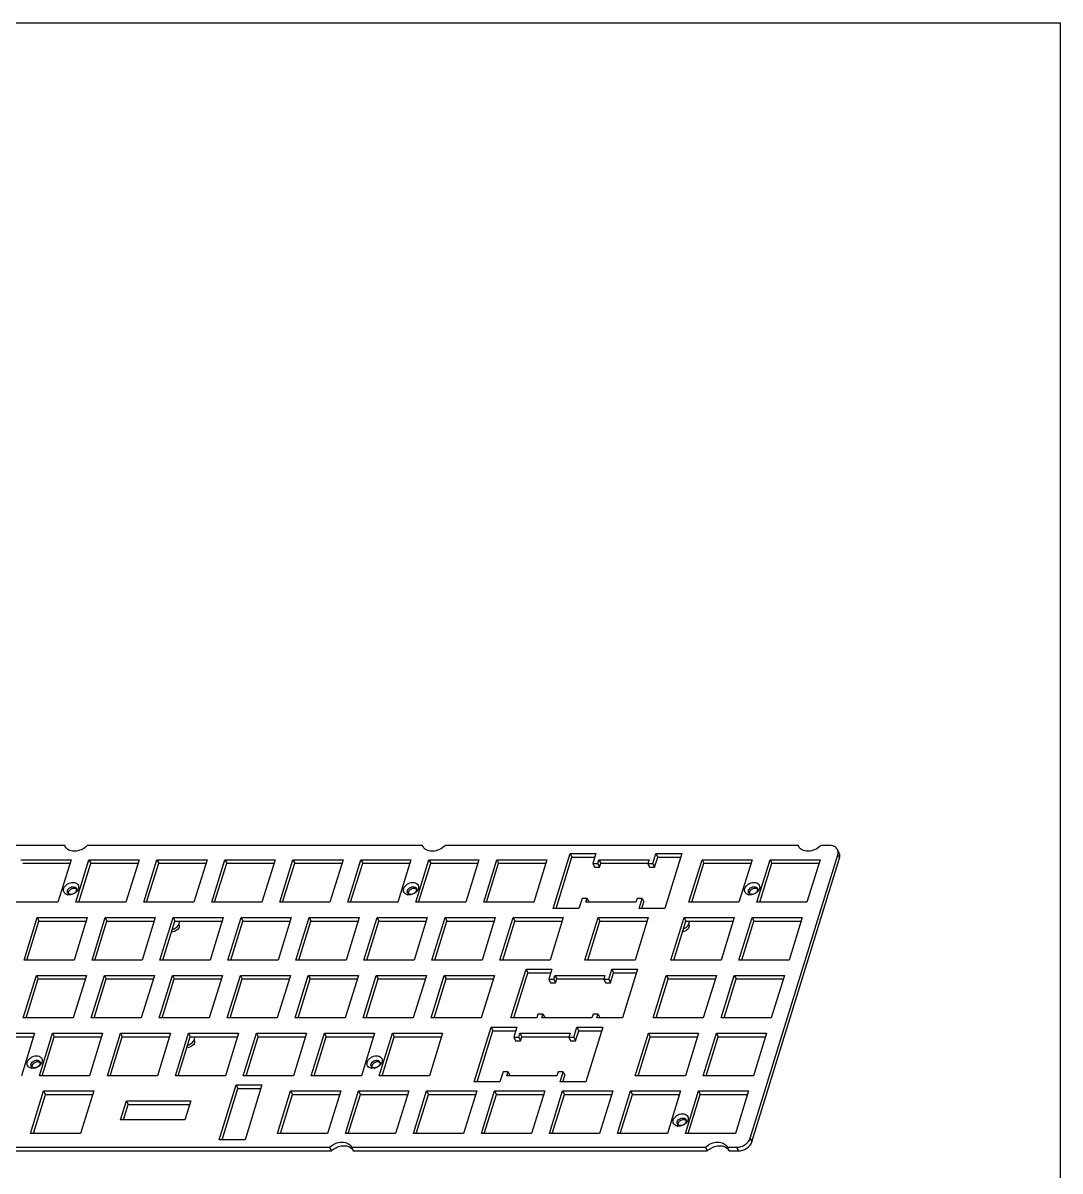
# Model space of a CAD drawing. Header units: millimetres. Extents: x 2809 to 3750, y -140 to 378.
# Drawn here: x 3483 to 3750, y 82.6 to 378.1 of the extents above; entities that cross this region are included whole.
import ezdxf

# ---------------------------------------------------------------- set-up
doc = ezdxf.new("R2010")
doc.units = ezdxf.units.MM
doc.header["$LTSCALE"] = 30.734
doc.layers.get('0').update_dxf_attribs({"linetype": 'CONTINUOUS'})

msp = doc.modelspace()

# ---------------------------------------------------------------- linework, layer by layer
at = {"color": 7, "linetype": 'Continuous'}
for p, q in [((3493.777, 166.347), (3402.861, 166.347)), ((3493.868, 166.133), (3493.777, 166.347)), ((3585.884, 166.347), (3499.573, 166.347)), ((3585.975, 166.133), (3585.884, 166.347)), ((3682.595, 166.347), (3591.679, 166.347)), ((3682.686, 166.133), (3682.595, 166.347)), ((3690.71, 166.347), (3688.39, 166.347)), ((3482.503, 162.705), (3495.398, 162.705)), ((3495.398, 162.705), (3492.009, 151.738)), ((3496.614, 151.738), (3500.003, 162.705)), ((3500.003, 162.705), (3500.46, 161.772)), ((3500.003, 162.705), (3512.898, 162.705)), ((3512.898, 162.705), (3509.509, 151.738)), ((3514.114, 151.738), (3517.503, 162.705)), ((3517.503, 162.705), (3517.961, 161.772)), ((3517.503, 162.705), (3530.398, 162.705)), ((3530.398, 162.705), (3527.009, 151.738)), ((3531.614, 151.738), (3535.003, 162.705)), ((3535.003, 162.705), (3535.461, 161.772)), ((3535.003, 162.705), (3547.898, 162.705)), ((3547.898, 162.705), (3544.509, 151.738)), ((3549.114, 151.738), (3552.503, 162.705)), ((3552.503, 162.705), (3565.398, 162.705)), ((3552.503, 162.705), (3552.961, 161.772)), ((3565.398, 162.705), (3562.009, 151.738)), ((3566.615, 151.738), (3570.004, 162.705)), ((3570.004, 162.705), (3582.898, 162.705)), ((3570.004, 162.705), (3570.461, 161.772)), ((3582.898, 162.705), (3579.509, 151.738)), ((3584.115, 151.738), (3587.504, 162.705)), ((3587.504, 162.705), (3600.399, 162.705)), ((3587.504, 162.705), (3587.961, 161.772)), ((3600.399, 162.705), (3597.01, 151.738)), ((3601.615, 151.738), (3605.004, 162.705)), ((3605.004, 162.705), (3617.899, 162.705)), ((3605.004, 162.705), (3605.461, 161.772)), ((3617.899, 162.705), (3614.51, 151.738)), ((3619.483, 150.171), (3623.84, 164.271)), ((3620.229, 150.171), (3624.298, 163.339)), ((3623.84, 164.271), (3630.472, 164.271)), ((3623.84, 164.271), (3624.298, 163.339)), ((3624.298, 163.339), (3630.184, 163.339)), ((3630.472, 164.271), (3629.673, 161.686)), ((3630.962, 161.686), (3631.277, 162.705)), ((3631.277, 162.705), (3644.172, 162.705)), ((3631.277, 162.705), (3631.735, 161.772)), ((3644.172, 162.705), (3643.857, 161.686)), ((3645.147, 161.686), (3645.946, 164.271)), ((3645.604, 160.754), (3646.403, 163.339)), ((3645.946, 164.271), (3652.577, 164.271)), ((3645.946, 164.271), (3646.403, 163.339)), ((3646.403, 163.339), (3652.289, 163.339)), ((3652.577, 164.271), (3648.22, 150.171)), ((3654.419, 151.738), (3657.808, 162.705)), ((3657.808, 162.705), (3670.703, 162.705)), ((3657.808, 162.705), (3658.266, 161.772)), ((3670.703, 162.705), (3667.314, 151.738)), ((3670.199, 91.03), (3692.747, 163.997)), ((3670.657, 90.098), (3693.205, 163.065)), ((3671.919, 151.738), (3675.308, 162.705)), ((3675.308, 162.705), (3688.203, 162.705)), ((3675.308, 162.705), (3675.766, 161.772)), ((3688.203, 162.705), (3684.814, 151.738)), ((3693.135, 164.386), (3692.677, 165.319)), ((3692.747, 163.997), (3693.205, 163.065)), ((3482.96, 161.772), (3495.109, 161.772)), ((3497.36, 151.738), (3500.46, 161.772)), ((3500.46, 161.772), (3512.61, 161.772)), ((3514.86, 151.738), (3517.961, 161.772)), ((3517.961, 161.772), (3530.11, 161.772)), ((3532.36, 151.738), (3535.461, 161.772)), ((3535.461, 161.772), (3547.61, 161.772)), ((3549.86, 151.738), (3552.961, 161.772)), ((3552.961, 161.772), (3565.11, 161.772)), ((3567.36, 151.738), (3570.461, 161.772)), ((3570.461, 161.772), (3582.61, 161.772)), ((3584.86, 151.738), (3587.961, 161.772)), ((3587.961, 161.772), (3600.11, 161.772)), ((3602.361, 151.738), (3605.461, 161.772)), ((3605.461, 161.772), (3617.611, 161.772)), ((3629.673, 161.686), (3630.962, 161.686)), ((3629.673, 161.686), (3630.13, 160.754)), ((3630.13, 160.754), (3631.42, 160.754)), ((3630.962, 161.686), (3631.42, 160.754)), ((3631.42, 160.754), (3631.735, 161.772)), ((3631.735, 161.772), (3643.857, 161.772)), ((3643.857, 161.686), (3645.147, 161.686)), ((3643.857, 161.686), (3644.315, 160.754)), ((3644.315, 160.754), (3645.604, 160.754)), ((3645.147, 161.686), (3645.604, 160.754)), ((3655.165, 151.738), (3658.266, 161.772)), ((3658.266, 161.772), (3670.415, 161.772)), ((3672.665, 151.738), (3675.766, 161.772)), ((3675.766, 161.772), (3687.915, 161.772)), ((3492.009, 151.738), (3479.114, 151.738)), ((3509.509, 151.738), (3496.614, 151.738)), ((3527.009, 151.738), (3514.114, 151.738)), ((3544.509, 151.738), (3531.614, 151.738)), ((3562.009, 151.738), (3549.114, 151.738)), ((3579.509, 151.738), (3566.615, 151.738)), ((3597.01, 151.738), (3584.115, 151.738)), ((3614.51, 151.738), (3601.615, 151.738)), ((3626.913, 152.756), (3626.115, 150.171)), ((3628.203, 152.756), (3626.913, 152.756)), ((3627.888, 151.738), (3628.203, 152.756)), ((3640.783, 151.738), (3627.888, 151.738)), ((3628.203, 152.756), (3628.66, 151.824)), ((3628.634, 151.738), (3628.66, 151.824)), ((3641.098, 152.756), (3640.783, 151.738)), ((3642.387, 152.756), (3641.098, 152.756)), ((3641.588, 150.171), (3642.387, 152.756)), ((3642.334, 150.171), (3642.845, 151.824)), ((3642.387, 152.756), (3642.845, 151.824)), ((3667.314, 151.738), (3654.419, 151.738)), ((3684.814, 151.738), (3671.919, 151.738)), ((3483.292, 136.855), (3486.681, 147.821)), ((3486.681, 147.821), (3487.139, 146.889)), ((3486.681, 147.821), (3499.576, 147.821)), ((3499.576, 147.821), (3496.187, 136.855)), ((3500.792, 136.855), (3504.181, 147.821)), ((3504.181, 147.821), (3504.639, 146.889)), ((3504.181, 147.821), (3517.076, 147.821)), ((3517.076, 147.821), (3513.687, 136.855)), ((3518.293, 136.855), (3521.681, 147.821)), ((3521.681, 147.821), (3522.139, 146.889)), ((3521.681, 147.821), (3534.576, 147.821)), ((3534.576, 147.821), (3531.187, 136.855)), ((3535.793, 136.855), (3539.182, 147.821)), ((3539.182, 147.821), (3552.077, 147.821)), ((3539.182, 147.821), (3539.639, 146.889)), ((3552.077, 147.821), (3548.688, 136.855)), ((3553.293, 136.855), (3556.682, 147.821)), ((3556.682, 147.821), (3569.577, 147.821)), ((3556.682, 147.821), (3557.139, 146.889)), ((3569.577, 147.821), (3566.188, 136.855)), ((3570.793, 136.855), (3574.182, 147.821)), ((3574.182, 147.821), (3587.077, 147.821)), ((3574.182, 147.821), (3574.64, 146.889)), ((3587.077, 147.821), (3583.688, 136.855)), ((3588.293, 136.855), (3591.682, 147.821)), ((3591.682, 147.821), (3604.577, 147.821)), ((3591.682, 147.821), (3592.14, 146.889)), ((3604.577, 147.821), (3601.188, 136.855)), ((3605.793, 136.855), (3609.182, 147.821)), ((3609.182, 147.821), (3622.077, 147.821)), ((3609.182, 147.821), (3609.64, 146.889)), ((3622.077, 147.821), (3618.688, 136.855)), ((3626.115, 150.171), (3619.483, 150.171)), ((3627.682, 136.855), (3631.071, 147.821)), ((3631.071, 147.821), (3643.966, 147.821)), ((3631.071, 147.821), (3631.529, 146.889)), ((3643.966, 147.821), (3640.577, 136.855)), ((3648.22, 150.171), (3641.588, 150.171)), ((3649.82, 136.855), (3653.209, 147.821)), ((3653.209, 147.821), (3666.104, 147.821)), ((3653.209, 147.821), (3653.667, 146.889)), ((3666.104, 147.821), (3662.715, 136.855)), ((3667.32, 136.855), (3670.709, 147.821)), ((3670.709, 147.821), (3683.604, 147.821)), ((3670.709, 147.821), (3671.167, 146.889)), ((3683.604, 147.821), (3680.215, 136.855)), ((3484.038, 136.855), (3487.139, 146.889)), ((3487.139, 146.889), (3499.288, 146.889)), ((3501.538, 136.855), (3504.639, 146.889)), ((3504.639, 146.889), (3516.788, 146.889)), ((3519.038, 136.855), (3522.139, 146.889)), ((3522.139, 146.889), (3534.288, 146.889)), ((3523.14, 146.114), (3523.192, 146.008)), ((3536.538, 136.855), (3539.639, 146.889)), ((3539.639, 146.889), (3551.788, 146.889)), ((3554.039, 136.855), (3557.139, 146.889)), ((3557.139, 146.889), (3569.289, 146.889)), ((3571.539, 136.855), (3574.64, 146.889)), ((3574.64, 146.889), (3586.789, 146.889)), ((3589.039, 136.855), (3592.14, 146.889)), ((3592.14, 146.889), (3604.289, 146.889)), ((3606.539, 136.855), (3609.64, 146.889)), ((3609.64, 146.889), (3621.789, 146.889)), ((3628.428, 136.855), (3631.529, 146.889)), ((3631.529, 146.889), (3643.678, 146.889)), ((3650.566, 136.855), (3653.667, 146.889)), ((3653.667, 146.889), (3665.816, 146.889)), ((3654.364, 146.114), (3654.416, 146.008)), ((3668.066, 136.855), (3671.167, 146.889)), ((3671.167, 146.889), (3683.316, 146.889)), ((3496.187, 136.855), (3483.292, 136.855)), ((3513.687, 136.855), (3500.792, 136.855)), ((3531.187, 136.855), (3518.293, 136.855)), ((3548.688, 136.855), (3535.793, 136.855)), ((3566.188, 136.855), (3553.293, 136.855)), ((3583.688, 136.855), (3570.793, 136.855)), ((3601.188, 136.855), (3588.293, 136.855)), ((3618.688, 136.855), (3605.793, 136.855)), ((3640.577, 136.855), (3627.682, 136.855)), ((3662.715, 136.855), (3649.82, 136.855)), ((3680.215, 136.855), (3667.32, 136.855)), ((3608.627, 121.972), (3612.5, 134.505)), ((3609.373, 121.972), (3612.958, 133.572)), ((3612.5, 134.505), (3619.132, 134.505)), ((3612.5, 134.505), (3612.958, 133.572)), ((3612.958, 133.572), (3618.844, 133.572)), ((3619.132, 134.505), (3618.333, 131.92)), ((3633.807, 131.92), (3634.606, 134.505)), ((3634.264, 130.988), (3635.063, 133.572)), ((3634.606, 134.505), (3641.237, 134.505)), ((3634.606, 134.505), (3635.063, 133.572)), ((3635.063, 133.572), (3640.949, 133.572)), ((3641.237, 134.505), (3637.364, 121.972)), ((3483.082, 121.972), (3486.471, 132.938)), ((3483.828, 121.972), (3486.928, 132.006)), ((3486.471, 132.938), (3486.928, 132.006)), ((3486.471, 132.938), (3499.366, 132.938)), ((3486.928, 132.006), (3499.077, 132.006)), ((3499.366, 132.938), (3495.977, 121.972)), ((3500.582, 121.972), (3503.971, 132.938)), ((3501.328, 121.972), (3504.428, 132.006)), ((3503.971, 132.938), (3504.428, 132.006)), ((3503.971, 132.938), (3516.866, 132.938)), ((3504.428, 132.006), (3516.578, 132.006)), ((3516.866, 132.938), (3513.477, 121.972)), ((3518.082, 121.972), (3521.471, 132.938)), ((3518.828, 121.972), (3521.929, 132.006)), ((3521.471, 132.938), (3521.929, 132.006)), ((3521.471, 132.938), (3534.366, 132.938)), ((3521.929, 132.006), (3534.078, 132.006)), ((3534.366, 132.938), (3530.977, 121.972)), ((3535.582, 121.972), (3538.971, 132.938)), ((3536.328, 121.972), (3539.429, 132.006)), ((3538.971, 132.938), (3551.866, 132.938)), ((3538.971, 132.938), (3539.429, 132.006)), ((3539.429, 132.006), (3551.578, 132.006)), ((3551.866, 132.938), (3548.477, 121.972)), ((3553.082, 121.972), (3556.471, 132.938)), ((3553.828, 121.972), (3556.929, 132.006)), ((3556.471, 132.938), (3569.366, 132.938)), ((3556.471, 132.938), (3556.929, 132.006)), ((3556.929, 132.006), (3569.078, 132.006)), ((3569.366, 132.938), (3565.977, 121.972)), ((3570.583, 121.972), (3573.972, 132.938)), ((3571.328, 121.972), (3574.429, 132.006)), ((3573.972, 132.938), (3586.866, 132.938)), ((3573.972, 132.938), (3574.429, 132.006)), ((3574.429, 132.006), (3586.578, 132.006)), ((3586.866, 132.938), (3583.477, 121.972)), ((3588.083, 121.972), (3591.472, 132.938)), ((3588.828, 121.972), (3591.929, 132.006)), ((3591.472, 132.938), (3604.367, 132.938)), ((3591.472, 132.938), (3591.929, 132.006)), ((3591.929, 132.006), (3604.078, 132.006)), ((3604.367, 132.938), (3600.978, 121.972)), ((3618.333, 131.92), (3619.622, 131.92)), ((3618.333, 131.92), (3618.791, 130.988)), ((3618.791, 130.988), (3620.08, 130.988)), ((3619.622, 131.92), (3619.937, 132.938)), ((3619.622, 131.92), (3620.08, 130.988)), ((3619.937, 132.938), (3632.832, 132.938)), ((3619.937, 132.938), (3620.395, 132.006)), ((3620.08, 130.988), (3620.395, 132.006)), ((3620.395, 132.006), (3632.517, 132.006)), ((3632.832, 132.938), (3632.517, 131.92)), ((3632.517, 131.92), (3633.807, 131.92)), ((3632.517, 131.92), (3632.975, 130.988)), ((3632.975, 130.988), (3634.264, 130.988)), ((3633.807, 131.92), (3634.264, 130.988)), ((3645.221, 121.972), (3648.61, 132.938)), ((3645.967, 121.972), (3649.067, 132.006)), ((3648.61, 132.938), (3661.505, 132.938)), ((3648.61, 132.938), (3649.067, 132.006)), ((3649.067, 132.006), (3661.216, 132.006)), ((3661.505, 132.938), (3658.116, 121.972)), ((3662.721, 121.972), (3666.11, 132.938)), ((3663.467, 121.972), (3666.567, 132.006)), ((3666.11, 132.938), (3679.005, 132.938)), ((3666.11, 132.938), (3666.567, 132.006)), ((3666.567, 132.006), (3678.717, 132.006)), ((3679.005, 132.938), (3675.616, 121.972)), ((3495.977, 121.972), (3483.082, 121.972)), ((3513.477, 121.972), (3500.582, 121.972)), ((3530.977, 121.972), (3518.082, 121.972)), ((3548.477, 121.972), (3535.582, 121.972)), ((3565.977, 121.972), (3553.082, 121.972)), ((3583.477, 121.972), (3570.583, 121.972)), ((3600.978, 121.972), (3588.083, 121.972)), ((3615.259, 121.972), (3608.627, 121.972)), ((3615.573, 122.99), (3615.259, 121.972)), ((3616.863, 122.99), (3615.573, 122.99)), ((3616.548, 121.972), (3616.863, 122.99)), ((3629.443, 121.972), (3616.548, 121.972)), ((3616.863, 122.99), (3617.32, 122.058)), ((3617.294, 121.972), (3617.32, 122.058)), ((3629.758, 122.99), (3629.443, 121.972)), ((3631.047, 122.99), (3629.758, 122.99)), ((3630.733, 121.972), (3631.047, 122.99)), ((3637.364, 121.972), (3630.733, 121.972)), ((3631.047, 122.99), (3631.505, 122.058)), ((3631.478, 121.972), (3631.505, 122.058)), ((3658.116, 121.972), (3645.221, 121.972)), ((3675.616, 121.972), (3662.721, 121.972)), ((3599.15, 105.522), (3603.507, 119.622)), ((3599.896, 105.522), (3603.965, 118.689)), ((3603.507, 119.622), (3610.139, 119.622)), ((3603.507, 119.622), (3603.965, 118.689)), ((3603.965, 118.689), (3609.851, 118.689)), ((3610.139, 119.622), (3609.34, 117.037)), ((3624.814, 117.037), (3625.613, 119.622)), ((3625.272, 116.104), (3626.07, 118.689)), ((3625.613, 119.622), (3632.245, 119.622)), ((3625.613, 119.622), (3626.07, 118.689)), ((3626.07, 118.689), (3631.956, 118.689)), ((3632.245, 119.622), (3627.887, 105.522)), ((3473.131, 118.055), (3486.025, 118.055)), ((3473.588, 117.123), (3485.737, 117.123)), ((3486.025, 118.055), (3482.637, 107.088)), ((3487.242, 107.088), (3490.631, 118.055)), ((3487.988, 107.088), (3491.088, 117.123)), ((3490.631, 118.055), (3491.088, 117.123)), ((3490.631, 118.055), (3503.526, 118.055)), ((3491.088, 117.123), (3503.238, 117.123)), ((3503.526, 118.055), (3500.137, 107.088)), ((3504.742, 107.088), (3508.131, 118.055)), ((3505.488, 107.088), (3508.589, 117.123)), ((3508.131, 118.055), (3508.589, 117.123)), ((3508.131, 118.055), (3521.026, 118.055)), ((3508.589, 117.123), (3520.738, 117.123)), ((3521.026, 118.055), (3517.637, 107.088)), ((3522.242, 107.088), (3525.631, 118.055)), ((3522.988, 107.088), (3526.089, 117.123)), ((3525.631, 118.055), (3538.526, 118.055)), ((3525.631, 118.055), (3526.089, 117.123)), ((3526.089, 117.123), (3538.238, 117.123)), ((3527.081, 116.348), (3527.133, 116.242)), ((3538.526, 118.055), (3535.137, 107.088)), ((3539.742, 107.088), (3543.131, 118.055)), ((3540.488, 107.088), (3543.589, 117.123)), ((3543.131, 118.055), (3556.026, 118.055)), ((3543.131, 118.055), (3543.589, 117.123)), ((3543.589, 117.123), (3555.738, 117.123)), ((3556.026, 118.055), (3552.637, 107.088)), ((3557.243, 107.088), (3560.631, 118.055)), ((3557.988, 107.088), (3561.089, 117.123)), ((3560.631, 118.055), (3573.526, 118.055)), ((3560.631, 118.055), (3561.089, 117.123)), ((3561.089, 117.123), (3573.238, 117.123)), ((3573.526, 118.055), (3570.137, 107.088)), ((3574.743, 107.088), (3578.132, 118.055)), ((3575.488, 107.088), (3578.589, 117.123)), ((3578.132, 118.055), (3591.026, 118.055)), ((3578.132, 118.055), (3578.589, 117.123)), ((3578.589, 117.123), (3590.738, 117.123)), ((3591.026, 118.055), (3587.638, 107.088)), ((3609.34, 117.037), (3610.63, 117.037)), ((3609.34, 117.037), (3609.798, 116.104)), ((3609.798, 116.104), (3611.087, 116.104)), ((3610.63, 117.037), (3610.944, 118.055)), ((3610.63, 117.037), (3611.087, 116.104)), ((3610.944, 118.055), (3623.839, 118.055)), ((3610.944, 118.055), (3611.402, 117.123)), ((3611.087, 116.104), (3611.402, 117.123)), ((3611.402, 117.123), (3623.525, 117.123)), ((3623.839, 118.055), (3623.525, 117.037)), ((3623.525, 117.037), (3624.814, 117.037)), ((3623.525, 117.037), (3623.982, 116.104)), ((3623.982, 116.104), (3625.272, 116.104)), ((3624.814, 117.037), (3625.272, 116.104)), ((3640.622, 107.088), (3644.01, 118.055)), ((3641.367, 107.088), (3644.468, 117.123)), ((3644.01, 118.055), (3656.905, 118.055)), ((3644.01, 118.055), (3644.468, 117.123)), ((3644.468, 117.123), (3656.617, 117.123)), ((3656.905, 118.055), (3653.516, 107.088)), ((3658.122, 107.088), (3661.511, 118.055)), ((3658.867, 107.088), (3661.968, 117.123)), ((3661.511, 118.055), (3674.405, 118.055)), ((3661.511, 118.055), (3661.968, 117.123)), ((3661.968, 117.123), (3674.117, 117.123)), ((3674.405, 118.055), (3671.017, 107.088)), ((3500.137, 107.088), (3487.242, 107.088)), ((3517.637, 107.088), (3504.742, 107.088)), ((3535.137, 107.088), (3522.242, 107.088)), ((3552.637, 107.088), (3539.742, 107.088)), ((3570.137, 107.088), (3557.243, 107.088)), ((3587.638, 107.088), (3574.743, 107.088)), ((3606.581, 108.107), (3605.782, 105.522)), ((3607.87, 108.107), (3606.581, 108.107)), ((3607.555, 107.088), (3607.87, 108.107)), ((3620.45, 107.088), (3607.555, 107.088)), ((3607.87, 108.107), (3608.328, 107.174)), ((3608.301, 107.088), (3608.328, 107.174)), ((3620.765, 108.107), (3620.45, 107.088)), ((3622.054, 108.107), (3620.765, 108.107)), ((3621.256, 105.522), (3622.054, 108.107)), ((3622.001, 105.522), (3622.512, 107.174)), ((3622.054, 108.107), (3622.512, 107.174)), ((3653.516, 107.088), (3640.622, 107.088)), ((3671.017, 107.088), (3658.122, 107.088)), ((3533.554, 90.639), (3537.911, 104.738)), ((3534.299, 90.639), (3538.368, 103.806)), ((3537.911, 104.738), (3544.543, 104.738)), ((3537.911, 104.738), (3538.368, 103.806)), ((3538.368, 103.806), (3544.254, 103.806)), ((3544.543, 104.738), (3540.185, 90.639)), ((3605.782, 105.522), (3599.15, 105.522)), ((3627.887, 105.522), (3621.256, 105.522)), ((3484.945, 92.205), (3488.334, 103.172)), ((3485.691, 92.205), (3488.792, 102.239)), ((3488.334, 103.172), (3488.792, 102.239)), ((3488.334, 103.172), (3501.229, 103.172)), ((3488.792, 102.239), (3500.941, 102.239)), ((3501.229, 103.172), (3497.84, 92.205)), ((3508.14, 95.73), (3509.653, 100.626)), ((3509.653, 100.626), (3526.232, 100.626)), ((3509.653, 100.626), (3510.111, 99.694)), ((3526.232, 100.626), (3524.719, 95.73)), ((3548.522, 92.205), (3551.91, 103.172)), ((3549.267, 92.205), (3552.368, 102.239)), ((3551.91, 103.172), (3564.805, 103.172)), ((3551.91, 103.172), (3552.368, 102.239)), ((3552.368, 102.239), (3564.517, 102.239)), ((3564.805, 103.172), (3561.416, 92.205)), ((3566.022, 92.205), (3569.411, 103.172)), ((3566.767, 92.205), (3569.868, 102.239)), ((3569.411, 103.172), (3582.305, 103.172)), ((3569.411, 103.172), (3569.868, 102.239)), ((3569.868, 102.239), (3582.017, 102.239)), ((3582.305, 103.172), (3578.917, 92.205)), ((3583.522, 92.205), (3586.911, 103.172)), ((3584.268, 92.205), (3587.368, 102.239)), ((3586.911, 103.172), (3599.806, 103.172)), ((3586.911, 103.172), (3587.368, 102.239)), ((3587.368, 102.239), (3599.517, 102.239)), ((3599.806, 103.172), (3596.417, 92.205)), ((3601.022, 92.205), (3604.411, 103.172)), ((3601.768, 92.205), (3604.868, 102.239)), ((3604.411, 103.172), (3617.306, 103.172)), ((3604.411, 103.172), (3604.868, 102.239)), ((3604.868, 102.239), (3617.018, 102.239)), ((3617.306, 103.172), (3613.917, 92.205)), ((3618.522, 92.205), (3621.911, 103.172)), ((3619.268, 92.205), (3622.369, 102.239)), ((3621.911, 103.172), (3634.806, 103.172)), ((3621.911, 103.172), (3622.369, 102.239)), ((3622.369, 102.239), (3634.518, 102.239)), ((3634.806, 103.172), (3631.417, 92.205)), ((3636.022, 92.205), (3639.411, 103.172)), ((3636.768, 92.205), (3639.869, 102.239)), ((3639.411, 103.172), (3652.306, 103.172)), ((3639.411, 103.172), (3639.869, 102.239)), ((3639.869, 102.239), (3652.018, 102.239)), ((3652.306, 103.172), (3648.917, 92.205)), ((3653.522, 92.205), (3656.911, 103.172)), ((3654.268, 92.205), (3657.369, 102.239)), ((3656.911, 103.172), (3669.806, 103.172)), ((3656.911, 103.172), (3657.369, 102.239)), ((3657.369, 102.239), (3669.518, 102.239)), ((3669.806, 103.172), (3666.417, 92.205)), ((3508.886, 95.73), (3510.111, 99.694)), ((3510.111, 99.694), (3525.944, 99.694)), ((3524.719, 95.73), (3508.14, 95.73)), ((3497.84, 92.205), (3484.945, 92.205)), ((3561.416, 92.205), (3548.522, 92.205)), ((3578.917, 92.205), (3566.022, 92.205)), ((3596.417, 92.205), (3583.522, 92.205)), ((3613.917, 92.205), (3601.022, 92.205)), ((3631.417, 92.205), (3618.522, 92.205)), ((3648.917, 92.205), (3636.022, 92.205)), ((3666.417, 92.205), (3653.522, 92.205)), ((3475.491, 88.68), (3561.964, 88.68)), ((3540.185, 90.639), (3533.554, 90.639)), ((3561.964, 88.68), (3562.422, 87.748)), ((3567.551, 88.777), (3567.597, 88.68)), ((3567.597, 88.68), (3658.675, 88.68)), ((3567.597, 88.68), (3568.054, 87.748)), ((3658.675, 88.68), (3659.133, 87.748)), ((3664.262, 88.777), (3664.308, 88.68)), ((3664.308, 88.68), (3666.71, 88.68)), ((3664.308, 88.68), (3664.766, 87.748)), ((3666.71, 88.68), (3667.167, 87.748)), ((3670.199, 91.03), (3670.657, 90.098)), ((3475.948, 87.748), (3562.422, 87.748)), ((3568.054, 87.748), (3659.133, 87.748)), ((3664.766, 87.748), (3667.167, 87.748))]:
    msp.add_line(p, q, dxfattribs=at)
msp.add_lwpolyline([(2808.724, 378.081), (3749.955, 378.081), (3749.955, -139.769), (2808.724, -139.769)], close=True)
for centre, radius, start, end in [((3495.556, 166.963), 1.882, 206.1996, 208.34019), ((3495.679, 167.062), 2.041, 226.69833, 227.88745), ((3587.662, 166.963), 1.882, 206.1996, 208.34019), ((3587.785, 167.062), 2.041, 226.69833, 227.88745), ((3684.374, 166.963), 1.882, 206.1996, 208.34019), ((3684.496, 167.062), 2.041, 226.69833, 227.88745), ((3494.871, 155.507), 1.848, 258.04191, 261.08229), ((3495.117, 154.508), 0.663, 206.2151, 220.94381), ((3495.143, 154.53), 0.697, 220.96985, 227.43809), ((3495.947, 155.029), 0.889, 342.76359, 351.40766), ((3495.232, 156.02), 2.203, 320.87152, 323.6182), ((3582.371, 155.507), 1.848, 258.04191, 261.08229), ((3582.618, 154.508), 0.663, 206.2151, 220.94381), ((3582.643, 154.53), 0.697, 220.96985, 227.43809), ((3583.448, 155.029), 0.889, 342.76359, 351.40766), ((3582.733, 156.02), 2.203, 320.87152, 323.6182), ((3670.176, 155.507), 1.848, 258.04191, 261.08229), ((3670.423, 154.508), 0.663, 206.2151, 220.94381), ((3670.448, 154.53), 0.697, 220.96985, 227.43809), ((3671.252, 155.029), 0.889, 342.76359, 351.40766), ((3670.537, 156.02), 2.203, 320.87152, 323.6182), ((3522.488, 145.663), 0.784, 14.35818, 26.14059), ((3653.712, 145.663), 0.784, 14.35818, 26.14059), ((3526.429, 115.897), 0.784, 14.35818, 26.14059), ((3485.745, 109.858), 0.663, 206.2151, 220.94381), ((3485.77, 109.881), 0.697, 220.96985, 227.43809), ((3486.575, 110.38), 0.889, 342.76359, 351.40766), ((3485.86, 111.371), 2.203, 320.87152, 323.6182), ((3573.246, 109.858), 0.663, 206.2151, 220.94381), ((3573.271, 109.881), 0.697, 220.96985, 227.43809), ((3574.076, 110.38), 0.889, 342.76359, 351.40766), ((3573.361, 111.371), 2.203, 320.87152, 323.6182), ((3485.499, 110.857), 1.848, 258.04191, 261.08229), ((3572.999, 110.857), 1.848, 258.04191, 261.08229), ((3652.026, 94.975), 0.663, 206.2151, 220.94381), ((3652.855, 95.496), 0.889, 342.76359, 351.40766), ((3652.14, 96.487), 2.203, 320.87152, 323.6182), ((3651.779, 95.974), 1.848, 258.04191, 261.08229), ((3652.051, 94.997), 0.697, 220.96985, 227.43809), ((3566.116, 86.822), 2.164, 52.54553, 53.96725), ((3662.828, 86.822), 2.164, 52.54553, 53.96725)]:
    msp.add_arc(centre, radius, start, end, dxfattribs=at)
for points, knots in [([(3494.279, 165.577), (3494.241, 165.613), (3494.095, 165.762), (3493.973, 165.933), (3493.899, 166.07)], [0, 0, 0, 0, 0.2536959, 1, 1, 1, 1]), ([(3499.573, 166.347), (3499.215, 165.976), (3498.362, 165.356), (3496.907, 164.872), (3495.468, 164.877), (3494.618, 165.27), (3494.31, 165.548)], [0, 0, 0, 0, 0.26762, 0.5366464, 0.7844034, 1, 1, 1, 1]), ([(3586.385, 165.577), (3586.347, 165.613), (3586.201, 165.762), (3586.079, 165.933), (3586.005, 166.07)], [0, 0, 0, 0, 0.2536959, 1, 1, 1, 1]), ([(3591.679, 166.347), (3591.322, 165.976), (3590.468, 165.356), (3589.013, 164.872), (3587.574, 164.877), (3586.724, 165.27), (3586.416, 165.548)], [0, 0, 0, 0, 0.26762, 0.5366464, 0.7844034, 1, 1, 1, 1]), ([(3683.096, 165.577), (3683.058, 165.613), (3682.912, 165.762), (3682.79, 165.933), (3682.717, 166.07)], [0, 0, 0, 0, 0.2536959, 1, 1, 1, 1]), ([(3688.39, 166.347), (3688.033, 165.976), (3687.18, 165.356), (3685.725, 164.872), (3684.286, 164.877), (3683.435, 165.27), (3683.128, 165.548)], [0, 0, 0, 0, 0.26762, 0.5366464, 0.7844034, 1, 1, 1, 1]), ([(3692.677, 165.319), (3692.6, 165.477), (3692.383, 165.776), (3691.918, 166.106), (3691.344, 166.305), (3690.926, 166.347), (3690.71, 166.347)], [0, 0, 0, 0, 0.2267487, 0.464918, 0.7224087, 1, 1, 1, 1]), ([(3692.833, 164.42), (3692.84, 164.499), (3692.851, 164.805), (3692.777, 165.115), (3692.677, 165.319)], [0, 0, 0, 0, 0.2592326, 1, 1, 1, 1]), ([(3692.747, 163.997), (3692.758, 164.032), (3692.797, 164.171), (3692.823, 164.313), (3692.833, 164.42)], [0, 0, 0, 0, 0.2549538, 1, 1, 1, 1]), ([(3693.205, 163.065), (3693.274, 163.287), (3693.342, 163.741), (3693.231, 164.192), (3693.135, 164.386)], [0, 0, 0, 0, 0.5169844, 1, 1, 1, 1]), ([(3493.512, 155.263), (3493.655, 155.725), (3494.204, 156.341), (3495.114, 156.778), (3495.871, 156.909), (3496.571, 156.801), (3497.12, 156.446), (3497.393, 155.874), (3497.349, 155.459), (3497.289, 155.263)], [0, 0, 0, 0, 0.2627492, 0.4075592, 0.5469758, 0.6729101, 0.7839529, 0.88842, 1, 1, 1, 1]), ([(3581.013, 155.263), (3581.156, 155.725), (3581.704, 156.341), (3582.615, 156.778), (3583.372, 156.909), (3584.071, 156.801), (3584.621, 156.446), (3584.894, 155.874), (3584.85, 155.459), (3584.79, 155.263)], [0, 0, 0, 0, 0.2627492, 0.4075592, 0.5469758, 0.6729101, 0.7839529, 0.88842, 1, 1, 1, 1]), ([(3668.818, 155.263), (3668.961, 155.725), (3669.509, 156.341), (3670.42, 156.778), (3671.176, 156.909), (3671.876, 156.801), (3672.426, 156.446), (3672.699, 155.874), (3672.655, 155.459), (3672.594, 155.263)], [0, 0, 0, 0, 0.2627492, 0.4075592, 0.5469758, 0.6729101, 0.7839529, 0.88842, 1, 1, 1, 1]), ([(3494.488, 153.699), (3494.306, 153.738), (3493.966, 153.866), (3493.58, 154.24), (3493.414, 154.743), (3493.46, 155.094), (3493.512, 155.263)], [0, 0, 0, 0, 0.2664437, 0.508658, 0.7457454, 1, 1, 1, 1]), ([(3494.465, 154.391), (3494.46, 154.421), (3494.446, 154.547), (3494.465, 154.675), (3494.493, 154.766)], [0, 0, 0, 0, 0.241473, 1, 1, 1, 1]), ([(3494.493, 154.766), (3494.603, 155.121), (3495.199, 155.694), (3496.02, 155.807), (3496.365, 155.67)], [0, 0, 0, 0, 0.5009116, 1, 1, 1, 1]), ([(3495.24, 153.682), (3495.184, 153.674), (3494.966, 153.65), (3494.745, 153.656), (3494.584, 153.682)], [0, 0, 0, 0, 0.2586074, 1, 1, 1, 1]), ([(3494.707, 154.331), (3494.699, 154.305), (3494.673, 154.205), (3494.664, 154.1), (3494.67, 154.023)], [0, 0, 0, 0, 0.2588531, 1, 1, 1, 1]), ([(3495.342, 153.787), (3495.277, 153.787), (3495.038, 153.803), (3494.799, 153.899), (3494.671, 154.017)], [0, 0, 0, 0, 0.2736567, 1, 1, 1, 1]), ([(3494.823, 154.581), (3494.81, 154.561), (3494.764, 154.481), (3494.727, 154.396), (3494.707, 154.331)], [0, 0, 0, 0, 0.2587573, 1, 1, 1, 1]), ([(3495.258, 155.023), (3495.213, 154.993), (3495.047, 154.869), (3494.904, 154.712), (3494.823, 154.581)], [0, 0, 0, 0, 0.2597791, 1, 1, 1, 1]), ([(3496.528, 154.231), (3496.434, 154.158), (3496.044, 153.896), (3495.588, 153.731), (3495.24, 153.682)], [0, 0, 0, 0, 0.2514788, 1, 1, 1, 1]), ([(3496.161, 155.31), (3496.084, 155.31), (3495.766, 155.283), (3495.458, 155.158), (3495.258, 155.023)], [0, 0, 0, 0, 0.2421146, 1, 1, 1, 1]), ([(3496.245, 154.073), (3496.177, 154.028), (3495.901, 153.87), (3495.579, 153.787), (3495.342, 153.787)], [0, 0, 0, 0, 0.2561673, 1, 1, 1, 1]), ([(3496.578, 155.235), (3496.547, 155.248), (3496.412, 155.293), (3496.269, 155.31), (3496.161, 155.31)], [0, 0, 0, 0, 0.2388888, 1, 1, 1, 1]), ([(3496.796, 154.766), (3496.776, 154.7), (3496.656, 154.425), (3496.435, 154.201), (3496.245, 154.073)], [0, 0, 0, 0, 0.2315461, 1, 1, 1, 1]), ([(3496.365, 155.67), (3496.452, 155.636), (3496.613, 155.543), (3496.728, 155.395), (3496.767, 155.316)], [0, 0, 0, 0, 0.5166811, 1, 1, 1, 1]), ([(3496.94, 154.63), (3496.911, 154.594), (3496.785, 154.449), (3496.642, 154.319), (3496.528, 154.231)], [0, 0, 0, 0, 0.2447232, 1, 1, 1, 1]), ([(3496.832, 155.079), (3496.814, 155.096), (3496.737, 155.159), (3496.648, 155.208), (3496.578, 155.235)], [0, 0, 0, 0, 0.2423068, 1, 1, 1, 1]), ([(3497.289, 155.263), (3497.274, 155.216), (3497.204, 155.021), (3497.098, 154.84), (3497.005, 154.714)], [0, 0, 0, 0, 0.2393164, 1, 1, 1, 1]), ([(3581.989, 153.699), (3581.807, 153.738), (3581.467, 153.866), (3581.081, 154.24), (3580.914, 154.743), (3580.961, 155.094), (3581.013, 155.263)], [0, 0, 0, 0, 0.2664437, 0.508658, 0.7457454, 1, 1, 1, 1]), ([(3581.966, 154.391), (3581.961, 154.421), (3581.947, 154.547), (3581.966, 154.675), (3581.994, 154.766)], [0, 0, 0, 0, 0.241473, 1, 1, 1, 1]), ([(3581.994, 154.766), (3582.104, 155.121), (3582.7, 155.694), (3583.521, 155.807), (3583.866, 155.67)], [0, 0, 0, 0, 0.5009116, 1, 1, 1, 1]), ([(3582.74, 153.682), (3582.684, 153.674), (3582.467, 153.65), (3582.245, 153.656), (3582.085, 153.682)], [0, 0, 0, 0, 0.2586074, 1, 1, 1, 1]), ([(3582.208, 154.331), (3582.2, 154.305), (3582.173, 154.205), (3582.165, 154.1), (3582.171, 154.023)], [0, 0, 0, 0, 0.2588531, 1, 1, 1, 1]), ([(3582.843, 153.787), (3582.777, 153.787), (3582.539, 153.803), (3582.3, 153.899), (3582.172, 154.017)], [0, 0, 0, 0, 0.2736567, 1, 1, 1, 1]), ([(3582.324, 154.581), (3582.311, 154.561), (3582.265, 154.481), (3582.228, 154.396), (3582.208, 154.331)], [0, 0, 0, 0, 0.2587573, 1, 1, 1, 1]), ([(3582.759, 155.023), (3582.714, 154.993), (3582.548, 154.869), (3582.405, 154.712), (3582.324, 154.581)], [0, 0, 0, 0, 0.2597791, 1, 1, 1, 1]), ([(3584.029, 154.231), (3583.935, 154.158), (3583.545, 153.896), (3583.088, 153.731), (3582.74, 153.682)], [0, 0, 0, 0, 0.2514788, 1, 1, 1, 1]), ([(3583.662, 155.31), (3583.584, 155.31), (3583.266, 155.283), (3582.959, 155.158), (3582.759, 155.023)], [0, 0, 0, 0, 0.2421146, 1, 1, 1, 1]), ([(3583.746, 154.073), (3583.678, 154.028), (3583.402, 153.87), (3583.08, 153.787), (3582.843, 153.787)], [0, 0, 0, 0, 0.2561673, 1, 1, 1, 1]), ([(3584.079, 155.235), (3584.048, 155.248), (3583.913, 155.293), (3583.77, 155.31), (3583.662, 155.31)], [0, 0, 0, 0, 0.2388888, 1, 1, 1, 1]), ([(3584.297, 154.766), (3584.276, 154.7), (3584.157, 154.425), (3583.936, 154.201), (3583.746, 154.073)], [0, 0, 0, 0, 0.2315461, 1, 1, 1, 1]), ([(3583.866, 155.67), (3583.953, 155.636), (3584.114, 155.543), (3584.229, 155.395), (3584.268, 155.316)], [0, 0, 0, 0, 0.5166811, 1, 1, 1, 1]), ([(3584.441, 154.63), (3584.412, 154.594), (3584.286, 154.449), (3584.143, 154.319), (3584.029, 154.231)], [0, 0, 0, 0, 0.2447232, 1, 1, 1, 1]), ([(3584.332, 155.079), (3584.315, 155.096), (3584.238, 155.159), (3584.149, 155.208), (3584.079, 155.235)], [0, 0, 0, 0, 0.2423068, 1, 1, 1, 1]), ([(3584.79, 155.263), (3584.775, 155.216), (3584.704, 155.021), (3584.599, 154.84), (3584.506, 154.714)], [0, 0, 0, 0, 0.2393164, 1, 1, 1, 1]), ([(3669.793, 153.699), (3669.612, 153.738), (3669.271, 153.866), (3668.886, 154.24), (3668.719, 154.743), (3668.766, 155.094), (3668.818, 155.263)], [0, 0, 0, 0, 0.2664437, 0.508658, 0.7457454, 1, 1, 1, 1]), ([(3669.771, 154.391), (3669.765, 154.421), (3669.752, 154.547), (3669.771, 154.675), (3669.799, 154.766)], [0, 0, 0, 0, 0.241473, 1, 1, 1, 1]), ([(3669.799, 154.766), (3669.909, 155.121), (3670.505, 155.694), (3671.326, 155.807), (3671.67, 155.67)], [0, 0, 0, 0, 0.5009116, 1, 1, 1, 1]), ([(3670.545, 153.682), (3670.489, 153.674), (3670.271, 153.65), (3670.05, 153.656), (3669.89, 153.682)], [0, 0, 0, 0, 0.2586074, 1, 1, 1, 1]), ([(3670.012, 154.331), (3670.004, 154.305), (3669.978, 154.205), (3669.97, 154.1), (3669.976, 154.023)], [0, 0, 0, 0, 0.2588531, 1, 1, 1, 1]), ([(3670.648, 153.787), (3670.582, 153.787), (3670.344, 153.803), (3670.105, 153.899), (3669.977, 154.017)], [0, 0, 0, 0, 0.2736567, 1, 1, 1, 1]), ([(3670.128, 154.581), (3670.116, 154.561), (3670.07, 154.481), (3670.033, 154.396), (3670.012, 154.331)], [0, 0, 0, 0, 0.2587573, 1, 1, 1, 1]), ([(3670.564, 155.023), (3670.519, 154.993), (3670.353, 154.869), (3670.209, 154.712), (3670.128, 154.581)], [0, 0, 0, 0, 0.2597791, 1, 1, 1, 1]), ([(3671.833, 154.231), (3671.74, 154.158), (3671.35, 153.896), (3670.893, 153.731), (3670.545, 153.682)], [0, 0, 0, 0, 0.2514788, 1, 1, 1, 1]), ([(3671.466, 155.31), (3671.389, 155.31), (3671.071, 155.283), (3670.764, 155.158), (3670.564, 155.023)], [0, 0, 0, 0, 0.2421146, 1, 1, 1, 1]), ([(3671.55, 154.073), (3671.483, 154.028), (3671.207, 153.87), (3670.884, 153.787), (3670.648, 153.787)], [0, 0, 0, 0, 0.2561673, 1, 1, 1, 1]), ([(3671.884, 155.235), (3671.852, 155.248), (3671.718, 155.293), (3671.574, 155.31), (3671.466, 155.31)], [0, 0, 0, 0, 0.2388888, 1, 1, 1, 1]), ([(3672.101, 154.766), (3672.081, 154.7), (3671.962, 154.425), (3671.74, 154.201), (3671.55, 154.073)], [0, 0, 0, 0, 0.2315461, 1, 1, 1, 1]), ([(3671.67, 155.67), (3671.758, 155.636), (3671.918, 155.543), (3672.034, 155.395), (3672.072, 155.316)], [0, 0, 0, 0, 0.5166811, 1, 1, 1, 1]), ([(3672.246, 154.63), (3672.216, 154.594), (3672.091, 154.449), (3671.948, 154.319), (3671.833, 154.231)], [0, 0, 0, 0, 0.2447232, 1, 1, 1, 1]), ([(3672.137, 155.079), (3672.119, 155.096), (3672.043, 155.159), (3671.954, 155.208), (3671.884, 155.235)], [0, 0, 0, 0, 0.2423068, 1, 1, 1, 1]), ([(3672.594, 155.263), (3672.58, 155.216), (3672.509, 155.021), (3672.404, 154.84), (3672.311, 154.714)], [0, 0, 0, 0, 0.2393164, 1, 1, 1, 1]), ([(3523.227, 145.348), (3523.113, 144.979), (3522.521, 144.348), (3521.702, 144.135), (3521.3, 144.183)], [0, 0, 0, 0, 0.4882076, 1, 1, 1, 1]), ([(3521.497, 144.79), (3521.636, 144.825), (3522.166, 145.007), (3522.645, 145.354), (3522.905, 145.681)], [0, 0, 0, 0, 0.2545288, 1, 1, 1, 1]), ([(3522.905, 145.681), (3522.942, 145.727), (3523.076, 145.912), (3523.181, 146.119), (3523.23, 146.28)], [0, 0, 0, 0, 0.2622942, 1, 1, 1, 1]), ([(3523.248, 145.857), (3523.258, 145.817), (3523.288, 145.648), (3523.266, 145.472), (3523.227, 145.348)], [0, 0, 0, 0, 0.2412158, 1, 1, 1, 1]), ([(3523.23, 146.28), (3523.246, 146.331), (3523.296, 146.53), (3523.301, 146.741), (3523.274, 146.889)], [0, 0, 0, 0, 0.2611144, 1, 1, 1, 1]), ([(3654.451, 145.348), (3654.353, 145.03), (3653.87, 144.46), (3653.19, 144.204), (3652.831, 144.177)], [0, 0, 0, 0, 0.4802746, 1, 1, 1, 1]), ([(3653.066, 144.904), (3653.171, 144.946), (3653.569, 145.136), (3653.924, 145.424), (3654.128, 145.681)], [0, 0, 0, 0, 0.2566086, 1, 1, 1, 1]), ([(3654.128, 145.681), (3654.166, 145.727), (3654.3, 145.912), (3654.404, 146.119), (3654.454, 146.28)], [0, 0, 0, 0, 0.2622942, 1, 1, 1, 1]), ([(3654.472, 145.857), (3654.482, 145.817), (3654.511, 145.648), (3654.489, 145.472), (3654.451, 145.348)], [0, 0, 0, 0, 0.2412158, 1, 1, 1, 1]), ([(3654.454, 146.28), (3654.47, 146.331), (3654.52, 146.53), (3654.525, 146.741), (3654.497, 146.889)], [0, 0, 0, 0, 0.2611144, 1, 1, 1, 1]), ([(3527.168, 115.581), (3527.054, 115.214), (3526.465, 114.585), (3525.65, 114.371), (3525.249, 114.416)], [0, 0, 0, 0, 0.487927, 1, 1, 1, 1]), ([(3525.448, 115.026), (3525.585, 115.062), (3526.112, 115.244), (3526.587, 115.589), (3526.845, 115.914)], [0, 0, 0, 0, 0.2546094, 1, 1, 1, 1]), ([(3526.845, 115.914), (3526.882, 115.961), (3527.017, 116.145), (3527.121, 116.353), (3527.171, 116.514)], [0, 0, 0, 0, 0.2622942, 1, 1, 1, 1]), ([(3527.188, 116.091), (3527.199, 116.051), (3527.228, 115.882), (3527.206, 115.705), (3527.168, 115.581)], [0, 0, 0, 0, 0.2412158, 1, 1, 1, 1]), ([(3527.171, 116.514), (3527.187, 116.565), (3527.236, 116.763), (3527.242, 116.974), (3527.214, 117.123)], [0, 0, 0, 0, 0.2611144, 1, 1, 1, 1]), ([(3485.116, 109.05), (3484.934, 109.088), (3484.594, 109.216), (3484.208, 109.59), (3484.042, 110.094), (3484.088, 110.444), (3484.14, 110.613)], [0, 0, 0, 0, 0.2664437, 0.508658, 0.7457454, 1, 1, 1, 1]), ([(3484.14, 110.613), (3484.283, 111.076), (3484.831, 111.691), (3485.742, 112.128), (3486.499, 112.259), (3487.198, 112.152), (3487.748, 111.796), (3488.021, 111.224), (3487.977, 110.81), (3487.917, 110.613)], [0, 0, 0, 0, 0.2627492, 0.4075592, 0.5469758, 0.6729101, 0.7839529, 0.88842, 1, 1, 1, 1]), ([(3485.093, 109.742), (3485.088, 109.772), (3485.074, 109.897), (3485.093, 110.025), (3485.121, 110.116)], [0, 0, 0, 0, 0.241473, 1, 1, 1, 1]), ([(3485.121, 110.116), (3485.231, 110.472), (3485.827, 111.045), (3486.648, 111.157), (3486.993, 111.021)], [0, 0, 0, 0, 0.5009116, 1, 1, 1, 1]), ([(3485.335, 109.681), (3485.327, 109.655), (3485.301, 109.555), (3485.292, 109.45), (3485.298, 109.374)], [0, 0, 0, 0, 0.2588531, 1, 1, 1, 1]), ([(3485.97, 109.137), (3485.904, 109.137), (3485.666, 109.154), (3485.427, 109.25), (3485.299, 109.368)], [0, 0, 0, 0, 0.2736567, 1, 1, 1, 1]), ([(3485.451, 109.932), (3485.438, 109.912), (3485.392, 109.832), (3485.355, 109.746), (3485.335, 109.681)], [0, 0, 0, 0, 0.2587573, 1, 1, 1, 1]), ([(3485.886, 110.373), (3485.841, 110.343), (3485.675, 110.219), (3485.532, 110.062), (3485.451, 109.932)], [0, 0, 0, 0, 0.2597791, 1, 1, 1, 1]), ([(3487.156, 109.581), (3487.062, 109.509), (3486.672, 109.247), (3486.215, 109.082), (3485.868, 109.032)], [0, 0, 0, 0, 0.2514788, 1, 1, 1, 1]), ([(3486.789, 110.66), (3486.712, 110.66), (3486.394, 110.633), (3486.086, 110.508), (3485.886, 110.373)], [0, 0, 0, 0, 0.2421146, 1, 1, 1, 1]), ([(3486.873, 109.424), (3486.805, 109.378), (3486.529, 109.22), (3486.207, 109.137), (3485.97, 109.137)], [0, 0, 0, 0, 0.2561673, 1, 1, 1, 1]), ([(3487.206, 110.586), (3487.175, 110.598), (3487.04, 110.643), (3486.897, 110.66), (3486.789, 110.66)], [0, 0, 0, 0, 0.2388888, 1, 1, 1, 1]), ([(3487.424, 110.116), (3487.403, 110.05), (3487.284, 109.775), (3487.063, 109.552), (3486.873, 109.424)], [0, 0, 0, 0, 0.2315461, 1, 1, 1, 1]), ([(3486.993, 111.021), (3487.08, 110.986), (3487.241, 110.893), (3487.356, 110.746), (3487.395, 110.667)], [0, 0, 0, 0, 0.5166811, 1, 1, 1, 1]), ([(3487.568, 109.981), (3487.539, 109.944), (3487.413, 109.799), (3487.27, 109.669), (3487.156, 109.581)], [0, 0, 0, 0, 0.2447232, 1, 1, 1, 1]), ([(3487.459, 110.43), (3487.442, 110.446), (3487.365, 110.51), (3487.276, 110.558), (3487.206, 110.586)], [0, 0, 0, 0, 0.2423068, 1, 1, 1, 1]), ([(3487.917, 110.613), (3487.902, 110.566), (3487.832, 110.372), (3487.726, 110.191), (3487.633, 110.064)], [0, 0, 0, 0, 0.2393164, 1, 1, 1, 1]), ([(3572.617, 109.05), (3572.435, 109.088), (3572.094, 109.216), (3571.709, 109.59), (3571.542, 110.094), (3571.589, 110.444), (3571.641, 110.613)], [0, 0, 0, 0, 0.2664437, 0.508658, 0.7457454, 1, 1, 1, 1]), ([(3571.641, 110.613), (3571.784, 111.076), (3572.332, 111.691), (3573.243, 112.128), (3574, 112.259), (3574.699, 112.152), (3575.249, 111.796), (3575.522, 111.224), (3575.478, 110.81), (3575.417, 110.613)], [0, 0, 0, 0, 0.2627492, 0.4075592, 0.5469758, 0.6729101, 0.7839529, 0.88842, 1, 1, 1, 1]), ([(3572.594, 109.742), (3572.589, 109.772), (3572.575, 109.897), (3572.594, 110.025), (3572.622, 110.116)], [0, 0, 0, 0, 0.241473, 1, 1, 1, 1]), ([(3572.622, 110.116), (3572.732, 110.472), (3573.328, 111.045), (3574.149, 111.157), (3574.494, 111.021)], [0, 0, 0, 0, 0.5009116, 1, 1, 1, 1]), ([(3572.836, 109.681), (3572.828, 109.655), (3572.801, 109.555), (3572.793, 109.45), (3572.799, 109.374)], [0, 0, 0, 0, 0.2588531, 1, 1, 1, 1]), ([(3573.471, 109.137), (3573.405, 109.137), (3573.167, 109.154), (3572.928, 109.25), (3572.8, 109.368)], [0, 0, 0, 0, 0.2736567, 1, 1, 1, 1]), ([(3572.952, 109.932), (3572.939, 109.912), (3572.893, 109.832), (3572.856, 109.746), (3572.836, 109.681)], [0, 0, 0, 0, 0.2587573, 1, 1, 1, 1]), ([(3573.387, 110.373), (3573.342, 110.343), (3573.176, 110.219), (3573.033, 110.062), (3572.952, 109.932)], [0, 0, 0, 0, 0.2597791, 1, 1, 1, 1]), ([(3574.656, 109.581), (3574.563, 109.509), (3574.173, 109.247), (3573.716, 109.082), (3573.368, 109.032)], [0, 0, 0, 0, 0.2514788, 1, 1, 1, 1]), ([(3574.289, 110.66), (3574.212, 110.66), (3573.894, 110.633), (3573.587, 110.508), (3573.387, 110.373)], [0, 0, 0, 0, 0.2421146, 1, 1, 1, 1]), ([(3574.374, 109.424), (3574.306, 109.378), (3574.03, 109.22), (3573.707, 109.137), (3573.471, 109.137)], [0, 0, 0, 0, 0.2561673, 1, 1, 1, 1]), ([(3574.707, 110.586), (3574.676, 110.598), (3574.541, 110.643), (3574.397, 110.66), (3574.289, 110.66)], [0, 0, 0, 0, 0.2388888, 1, 1, 1, 1]), ([(3574.925, 110.116), (3574.904, 110.05), (3574.785, 109.775), (3574.564, 109.552), (3574.374, 109.424)], [0, 0, 0, 0, 0.2315461, 1, 1, 1, 1]), ([(3574.494, 111.021), (3574.581, 110.986), (3574.742, 110.893), (3574.857, 110.746), (3574.896, 110.667)], [0, 0, 0, 0, 0.5166811, 1, 1, 1, 1]), ([(3575.069, 109.981), (3575.04, 109.944), (3574.914, 109.799), (3574.771, 109.669), (3574.656, 109.581)], [0, 0, 0, 0, 0.2447232, 1, 1, 1, 1]), ([(3574.96, 110.43), (3574.942, 110.446), (3574.866, 110.51), (3574.777, 110.558), (3574.707, 110.586)], [0, 0, 0, 0, 0.2423068, 1, 1, 1, 1]), ([(3575.417, 110.613), (3575.403, 110.566), (3575.332, 110.372), (3575.227, 110.191), (3575.134, 110.064)], [0, 0, 0, 0, 0.2393164, 1, 1, 1, 1]), ([(3485.868, 109.032), (3485.811, 109.024), (3485.594, 109), (3485.372, 109.007), (3485.212, 109.032)], [0, 0, 0, 0, 0.2586074, 1, 1, 1, 1]), ([(3573.368, 109.032), (3573.312, 109.024), (3573.095, 109), (3572.873, 109.007), (3572.713, 109.032)], [0, 0, 0, 0, 0.2586074, 1, 1, 1, 1]), ([(3651.396, 94.167), (3651.215, 94.205), (3650.874, 94.333), (3650.489, 94.707), (3650.322, 95.211), (3650.369, 95.561), (3650.421, 95.73)], [0, 0, 0, 0, 0.2664437, 0.508658, 0.7457454, 1, 1, 1, 1]), ([(3650.421, 95.73), (3650.564, 96.192), (3651.112, 96.808), (3652.023, 97.245), (3652.779, 97.376), (3653.479, 97.269), (3654.029, 96.913), (3654.302, 96.341), (3654.258, 95.926), (3654.197, 95.73)], [0, 0, 0, 0, 0.2627492, 0.4075592, 0.5469758, 0.6729101, 0.7839529, 0.88842, 1, 1, 1, 1]), ([(3651.374, 94.858), (3651.368, 94.888), (3651.355, 95.014), (3651.374, 95.142), (3651.402, 95.233)], [0, 0, 0, 0, 0.241473, 1, 1, 1, 1]), ([(3651.402, 95.233), (3651.512, 95.588), (3652.107, 96.162), (3652.929, 96.274), (3653.273, 96.138)], [0, 0, 0, 0, 0.5009116, 1, 1, 1, 1]), ([(3651.615, 94.798), (3651.607, 94.772), (3651.581, 94.672), (3651.573, 94.567), (3651.579, 94.491)], [0, 0, 0, 0, 0.2588531, 1, 1, 1, 1]), ([(3651.731, 95.049), (3651.719, 95.028), (3651.673, 94.949), (3651.636, 94.863), (3651.615, 94.798)], [0, 0, 0, 0, 0.2587573, 1, 1, 1, 1]), ([(3652.167, 95.49), (3652.122, 95.46), (3651.955, 95.336), (3651.812, 95.179), (3651.731, 95.049)], [0, 0, 0, 0, 0.2597791, 1, 1, 1, 1]), ([(3653.436, 94.698), (3653.343, 94.626), (3652.953, 94.364), (3652.496, 94.199), (3652.148, 94.149)], [0, 0, 0, 0, 0.2514788, 1, 1, 1, 1]), ([(3653.069, 95.777), (3652.992, 95.777), (3652.674, 95.75), (3652.367, 95.625), (3652.167, 95.49)], [0, 0, 0, 0, 0.2421146, 1, 1, 1, 1]), ([(3653.487, 95.702), (3653.455, 95.715), (3653.321, 95.76), (3653.177, 95.777), (3653.069, 95.777)], [0, 0, 0, 0, 0.2388888, 1, 1, 1, 1]), ([(3653.704, 95.233), (3653.684, 95.167), (3653.565, 94.892), (3653.343, 94.669), (3653.153, 94.541)], [0, 0, 0, 0, 0.2315461, 1, 1, 1, 1]), ([(3653.273, 96.138), (3653.361, 96.103), (3653.521, 96.01), (3653.637, 95.862), (3653.675, 95.784)], [0, 0, 0, 0, 0.5166811, 1, 1, 1, 1]), ([(3653.849, 95.097), (3653.819, 95.061), (3653.694, 94.916), (3653.551, 94.786), (3653.436, 94.698)], [0, 0, 0, 0, 0.2447232, 1, 1, 1, 1]), ([(3653.74, 95.546), (3653.722, 95.563), (3653.646, 95.626), (3653.557, 95.675), (3653.487, 95.702)], [0, 0, 0, 0, 0.2423068, 1, 1, 1, 1]), ([(3654.197, 95.73), (3654.183, 95.683), (3654.112, 95.489), (3654.007, 95.307), (3653.914, 95.181)], [0, 0, 0, 0, 0.2393164, 1, 1, 1, 1]), ([(3652.148, 94.149), (3652.092, 94.141), (3651.874, 94.117), (3651.653, 94.124), (3651.493, 94.149)], [0, 0, 0, 0, 0.2586074, 1, 1, 1, 1]), ([(3652.251, 94.254), (3652.185, 94.254), (3651.947, 94.27), (3651.708, 94.367), (3651.58, 94.484)], [0, 0, 0, 0, 0.2736567, 1, 1, 1, 1]), ([(3653.153, 94.541), (3653.086, 94.495), (3652.81, 94.337), (3652.487, 94.254), (3652.251, 94.254)], [0, 0, 0, 0, 0.2561673, 1, 1, 1, 1]), ([(3561.964, 88.68), (3562.387, 89.087), (3563.386, 89.732), (3564.812, 90.063), (3565.904, 89.974), (3566.614, 89.737), (3567.188, 89.338), (3567.457, 88.972), (3567.552, 88.778)], [0, 0, 0, 0, 0.2769504, 0.5486494, 0.6743621, 0.7904355, 0.8979343, 1, 1, 1, 1]), ([(3562.422, 87.748), (3562.766, 88.08), (3563.567, 88.635), (3564.917, 89.085), (3566.257, 89.113), (3567.072, 88.804), (3567.389, 88.573)], [0, 0, 0, 0, 0.2663605, 0.5333184, 0.7813633, 1, 1, 1, 1]), ([(3658.675, 88.68), (3659.098, 89.087), (3660.098, 89.732), (3661.523, 90.063), (3662.615, 89.974), (3663.325, 89.737), (3663.9, 89.338), (3664.168, 88.972), (3664.264, 88.778)], [0, 0, 0, 0, 0.2769504, 0.5486494, 0.6743621, 0.7904355, 0.8979343, 1, 1, 1, 1]), ([(3659.133, 87.748), (3659.478, 88.08), (3660.279, 88.635), (3661.628, 89.085), (3662.968, 89.113), (3663.783, 88.804), (3664.101, 88.573)], [0, 0, 0, 0, 0.2663605, 0.5333184, 0.7813633, 1, 1, 1, 1]), ([(3666.71, 88.68), (3667.085, 88.68), (3667.856, 88.814), (3669.187, 89.453), (3669.99, 90.354), (3670.199, 91.03)], [0, 0, 0, 0, 0.2548923, 0.5196304, 1, 1, 1, 1]), ([(3667.167, 87.748), (3667.543, 87.748), (3668.313, 87.882), (3669.645, 88.52), (3670.448, 89.421), (3670.657, 90.098)], [0, 0, 0, 0, 0.2548923, 0.5196304, 1, 1, 1, 1]), ([(3567.432, 88.541), (3567.494, 88.493), (3567.724, 88.297), (3567.91, 88.047), (3568.01, 87.845)], [0, 0, 0, 0, 0.2567729, 1, 1, 1, 1]), ([(3664.144, 88.541), (3664.205, 88.493), (3664.436, 88.297), (3664.622, 88.047), (3664.721, 87.845)], [0, 0, 0, 0, 0.2567729, 1, 1, 1, 1])]:
    msp.add_open_spline(points, degree=3, knots=knots, dxfattribs=at)
for points in [[(3494.522, 154.215), (3494.495, 154.271), (3494.476, 154.33), (3494.465, 154.391)], [(3496.767, 155.316), (3496.804, 155.241), (3496.826, 155.157), (3496.833, 155.073)], [(3496.833, 155.073), (3496.837, 155.014), (3496.835, 154.955), (3496.826, 154.896)], [(3582.023, 154.215), (3581.996, 154.271), (3581.977, 154.33), (3581.966, 154.391)], [(3584.268, 155.316), (3584.305, 155.241), (3584.327, 155.157), (3584.333, 155.073)], [(3584.333, 155.073), (3584.338, 155.014), (3584.335, 154.955), (3584.327, 154.896)], [(3669.828, 154.215), (3669.801, 154.271), (3669.781, 154.33), (3669.771, 154.391)], [(3672.072, 155.316), (3672.109, 155.241), (3672.132, 155.157), (3672.138, 155.073)], [(3672.138, 155.073), (3672.143, 155.014), (3672.14, 154.955), (3672.131, 154.896)], [(3485.15, 109.565), (3485.123, 109.621), (3485.104, 109.681), (3485.093, 109.742)], [(3487.395, 110.667), (3487.432, 110.591), (3487.454, 110.507), (3487.461, 110.423)], [(3487.461, 110.423), (3487.465, 110.365), (3487.463, 110.305), (3487.454, 110.247)], [(3572.651, 109.565), (3572.624, 109.621), (3572.605, 109.681), (3572.594, 109.742)], [(3574.896, 110.667), (3574.933, 110.591), (3574.955, 110.507), (3574.961, 110.423)], [(3574.961, 110.423), (3574.966, 110.365), (3574.963, 110.305), (3574.955, 110.247)], [(3651.431, 94.682), (3651.404, 94.738), (3651.384, 94.798), (3651.374, 94.858)], [(3653.675, 95.784), (3653.712, 95.708), (3653.735, 95.624), (3653.741, 95.54)], [(3653.741, 95.54), (3653.746, 95.481), (3653.743, 95.422), (3653.734, 95.364)]]:
    msp.add_open_spline(points, degree=3, dxfattribs=at)

doc.saveas('drawing.dxf')
